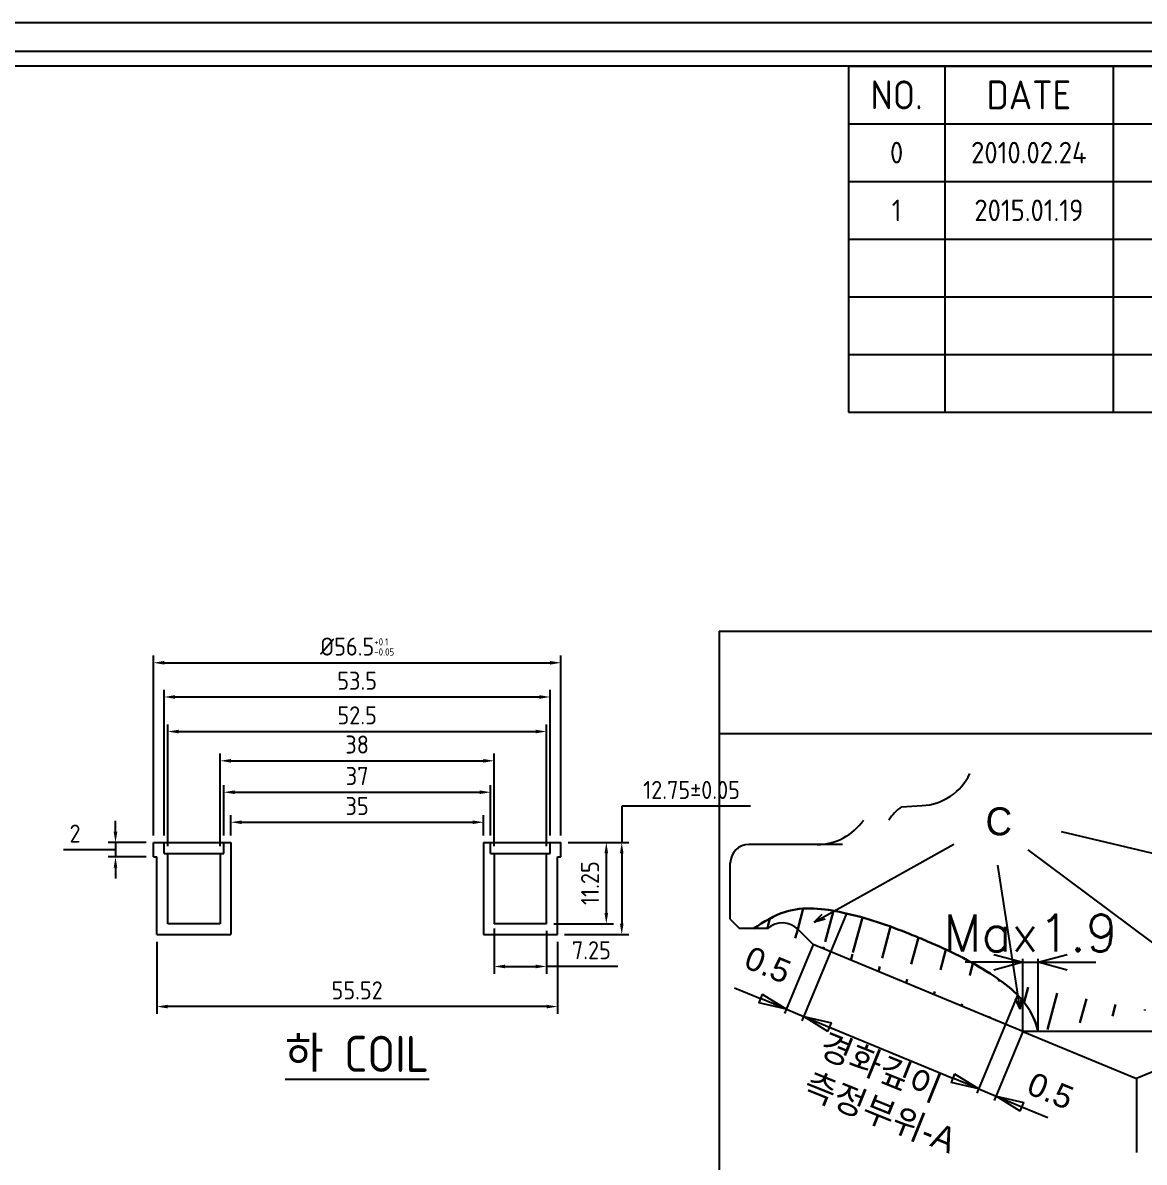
# Model space of a CAD drawing. Header units: inches. Extents: x 0 to 3212, y -602 to 1112.
# Drawn here: x 526.2 to 681.7, y 416 to 574 of the extents above; entities that cross this region are included whole.
import ezdxf

# ---------------------------------------------------------------- set-up
doc = ezdxf.new("R2010")
doc.units = ezdxf.units.IN
for name, color, linetype in [('DIM', 2, 'Continuous'), ('도면', 3, 'Continuous'), ('도면 표제', 7, 'Continuous')]:
    doc.layers.add(name, color=color, linetype=linetype)
doc.layers.add('sensor', color=51, linetype='Continuous', lineweight=30)
doc.styles.add('ISOCP', font='isocp.shx')
doc.styles.add('ROMANS', font='ROMANS.shx')
doc.styles.get("Standard").update_dxf_attribs({"font": 'arial.ttf'})
doc.dimstyles.new('1배', dxfattribs={"dimtxt": 4, "dimasz": 4, "dimexe": 0.5, "dimexo": 0, "dimgap": 1.5, "dimtad": 1, "dimtoh": 1, "dimdec": 3, "dimzin": 9, "dimdsep": 46, "dimtxsty": 'ROMANS', "dimblk": 'OPEN30', "dimcen": 0, "dimadec": 0, "dimazin": 0, "dimtp": 0.025, "dimtm": 0.025000000025, "dimtfac": 0.7, "dimtdec": 3, "dimtmove": 1, "dimatfit": 3, "dimldrblk": 'OPEN30', "dimfxl": 1, "dimtolj": 1, "dimtzin": 9, "dimarcsym": 0})
doc.dimstyles.new('ILJINGLOBAL', dxfattribs={"dimtxt": 2.5, "dimasz": 1.5, "dimexe": 1, "dimexo": 1, "dimgap": 1, "dimtad": 1, "dimtoh": 1, "dimzin": 9, "dimdsep": 46, "dimtxsty": 'ISOCP', "dimcen": 0, "dimclrd": 1, "dimclre": 1, "dimclrt": 2, "dimazin": 2, "dimtm": 1e-09, "dimtfac": 1, "dimtofl": 0, "dimtmove": 1, "dimatfit": 3, "dimfxl": 1, "dimtolj": 1, "dimtzin": 0, "dimarcsym": 0})

# ---------------------------------------------------------------- blocks, each defined once
blk = doc.blocks.new('*T73')
at = {"layer": '도면 표제', "color": 0, "linetype": 'ByBlock', "lineweight": -2}
for p, q in [((0, 0), (173.3333333333335, 0)), ((0, 0), (0, -48)), ((13.33333333333337, 0), (13.33333333333337, -48)), ((36.66666666666674, 0), (36.66666666666674, -48)), ((120.0000000000001, 0), (120.0000000000001, -48)), ((146.6666666666667, 0), (146.6666666666667, -48)), ((160.0000000000001, 0), (160.0000000000001, -48)), ((173.3333333333335, 0), (173.3333333333335, -48)), ((0, -8), (173.3333333333335, -8)), ((0, -16), (173.3333333333335, -16)), ((0, -24), (173.3333333333335, -24)), ((0, -32), (173.3333333333335, -32)), ((0, -40), (173.3333333333335, -40)), ((0, -48), (173.3333333333335, -48))]:
    blk.add_line(p, q, dxfattribs=at)
at = {"layer": '도면 표제', "color": 0, "char_height": 3.999999999999999, "attachment_point": 5, "style": 'ISOCP'}
for s, insert, width in [('NO.', (6.666666666666629, -4), 11.33333333333333), ('DATE', (25.00000000000011, -4), 21.33333333333333), ('REVISIONS', (78.33333333333337, -4), 81.33333333333331), ('E.O.NO.', (133.3333333333335, -4), 24.66666666666666), ('DR', (153.3333333333335, -4), 11.33333333333333), ('KR', (166.6666666666667, -4), 11.33333333333333)]:
    blk.add_mtext(s, dxfattribs=dict(at, insert=insert, width=width))
at = {"layer": '도면 표제', "color": 0, "char_height": 2.999999999999999, "attachment_point": 5}
for s, insert, width in [('{\\Fisocp,whgtxt|c129;0', (6.666666666666629, -12), 11.33333333333333), ('{\\Fisocp,whgtxt|c129;2010.02.24}', (25.00000000000011, -12), 21.33333333333333), ('{\\Fisocp,whgtxt|c0;RELEASED}', (78.33333333333337, -12), 81.33333333333331), ('{\\Fisocp,whgtxt|c129;1', (6.666666666666629, -20), 11.33333333333333), ('{\\Fisocp,whgtxt|c129;2015.01.19}', (25.00000000000011, -20), 21.33333333333333), ('{\\Fisocp,whgtxt|c129;최종도면 UPDATE}', (78.33333333333337, -20), 81.33333333333331)]:
    blk.add_mtext(s, dxfattribs=dict(at, insert=insert, width=width))
blk = doc.blocks.new('*D93')
at = {"color": 1, "lineweight": -2, "transparency": 16777216}
for p, q in [((544.2939554309066, 461.3471489774322), (544.2939554309066, 486.2717734572935)), ((545.7939554309066, 485.2717734572935), (599.2964603167424, 485.2717734572935)), ((600.7964603167424, 461.3471489774306), (600.7964603167424, 486.2717734572935))]:
    blk.add_line(p, q, dxfattribs=at)
at = {"color": 1, "transparency": 16777216}
for points in [[(545.7939554309066, 485.5217734572935), (545.7939554309066, 485.0217734572935), (544.2939554309066, 485.2717734572935)], [(599.2964603167424, 485.5217734572935), (599.2964603167424, 485.0217734572935), (600.7964603167424, 485.2717734572935)]]:
    blk.add_solid(points, dxfattribs=at)
at = {"layer": 'Defpoints', "color": 0, "transparency": 16777216}
for p in [(600.7964603167424, 485.2717734572935), (544.2939554309066, 460.3471489774322), (600.7964603167424, 460.3471489774306)]:
    blk.add_point(p, dxfattribs=at)
at = {"color": 2, "transparency": 16777216, "insert": (572.5452078738244, 487.5217734572935), "char_height": 2.5, "attachment_point": 5, "style": 'ISOCP'}
blk.add_mtext('\\A1;%%c56.5{\\H1.000000;\\S+0.1^ -0.05;}', dxfattribs=at)
blk = doc.blocks.new('_Closed')
at = {"color": 0, "linetype": 'ByBlock', "lineweight": -2}
for p, q in [((-1, 0.1666666666666667), (0, 0)), ((-1, 0.1666666666666667), (-1, -0.1666666666666667)), ((0, 0), (-1, -0.1666666666666667)), ((0, 0), (-1, 0))]:
    blk.add_line(p, q, dxfattribs=at)
blk = doc.blocks.new('_Open30')
at = {"color": 0, "lineweight": -2}
for p, q in [((-1, 0.26794919), (0, 0)), ((0, 0), (-1, -0.26794919)), ((0, 0), (-1, 0))]:
    blk.add_line(p, q, dxfattribs=at)
blk = doc.blocks.new('*D194')
at = {"layer": 'Defpoints', "color": 0, "ltscale": 3, "transparency": 16777216}
for p in [(666.9743046748805, 443.7482968297397), (664.8317810257428, 434.1677097316704), (666.9743046748805, 434.1677097316704)]:
    blk.add_point(p, dxfattribs=at)
at = {"layer": 'DIM', "color": 0, "lineweight": -2, "ltscale": 3, "transparency": 16777216}
for p, q in [((664.8317810257428, 434.1677097316704), (664.8317810257428, 444.2482968297397)), ((666.9743046748805, 434.1677097316704), (666.9743046748805, 444.2482968297397)), ((660.8317810257428, 443.7482968297397), (656.8317810257428, 443.7482968297397)), ((664.8317810257428, 443.7482968297397), (666.9743046748805, 443.7482968297397)), ((670.9743046748805, 443.7482968297397), (674.9743046748805, 443.7482968297397))]:
    blk.add_line(p, q, dxfattribs=at)
at = {"layer": 'DIM', "color": 0, "lineweight": -2, "ltscale": 3, "transparency": 16777216, "xscale": 4, "yscale": 4, "zscale": 4}
blk.add_blockref('_Open30', (664.8317810257428, 443.7482968297397), dxfattribs=at)
at = {"layer": 'DIM', "color": 0, "lineweight": -2, "ltscale": 3, "transparency": 16777216, "xscale": 4, "yscale": 4, "zscale": 4, "rotation": 180}
blk.add_blockref('_Open30', (666.9743046748805, 443.7482968297397), dxfattribs=at)
at = {"layer": 'DIM', "color": 0, "ltscale": 3, "transparency": 16777216, "insert": (665.9030428503116, 447.8082968297397), "char_height": 4, "attachment_point": 5, "style": 'ROMANS'}
blk.add_mtext('\\A1;{\\H1.28x;Max1.9}', dxfattribs=at)
blk = doc.blocks.new('*D211')
at = {"color": 1, "lineweight": -2, "transparency": 16777216}
for p, q in [((555.0452078738247, 461.347148977432), (555.0452078738247, 464.1641872739206)), ((556.5452078738247, 463.1641872739206), (588.5452078738243, 463.1641872739206)), ((590.0452078738243, 461.3471489774306), (590.0452078738243, 464.1641872739206))]:
    blk.add_line(p, q, dxfattribs=at)
at = {"color": 1, "transparency": 16777216}
for points in [[(556.5452078738247, 463.4141872739206), (556.5452078738247, 462.9141872739206), (555.0452078738247, 463.1641872739206)], [(588.5452078738243, 463.4141872739206), (588.5452078738243, 462.9141872739206), (590.0452078738243, 463.1641872739206)]]:
    blk.add_solid(points, dxfattribs=at)
at = {"layer": 'Defpoints', "color": 0, "transparency": 16777216}
for p in [(590.0452078738243, 463.1641872739206), (555.0452078738247, 460.347148977432), (590.0452078738243, 460.3471489774306)]:
    blk.add_point(p, dxfattribs=at)
at = {"color": 2, "transparency": 16777216, "insert": (572.5452078738244, 465.4141872739206), "char_height": 2.5, "attachment_point": 5, "style": 'ISOCP'}
blk.add_mtext('\\A1;35', dxfattribs=at)
blk = doc.blocks.new('*D212')
at = {"color": 1, "lineweight": -2, "transparency": 16777216}
for p, q in [((554.0452078738247, 461.347148977432), (554.0452078738247, 468.3252041204083)), ((591.0452078738243, 461.347148977432), (591.0452078738243, 468.3252041204083)), ((555.5452078738247, 467.3252041204083), (589.5452078738243, 467.3252041204083))]:
    blk.add_line(p, q, dxfattribs=at)
at = {"color": 1, "transparency": 16777216}
for points in [[(555.5452078738247, 467.5752041204083), (555.5452078738247, 467.0752041204083), (554.0452078738247, 467.3252041204083)], [(589.5452078738243, 467.5752041204083), (589.5452078738243, 467.0752041204083), (591.0452078738243, 467.3252041204083)]]:
    blk.add_solid(points, dxfattribs=at)
at = {"layer": 'Defpoints', "color": 0, "transparency": 16777216}
for p in [(591.0452078738243, 467.3252041204083), (554.0452078738247, 460.347148977432), (591.0452078738243, 460.347148977432)]:
    blk.add_point(p, dxfattribs=at)
at = {"color": 2, "transparency": 16777216, "insert": (572.5452078738244, 469.5752041204083), "char_height": 2.5, "attachment_point": 5, "style": 'ISOCP'}
blk.add_mtext('\\A1;37', dxfattribs=at)
blk = doc.blocks.new('*D213')
at = {"color": 1, "lineweight": -2, "transparency": 16777216}
for p, q in [((553.5452078738248, 459.8471489774306), (553.5452078738248, 472.6849556859676)), ((591.5452078738239, 459.8471489774306), (591.5452078738239, 472.6849556859676)), ((555.0452078738248, 471.6849556859676), (590.0452078738239, 471.6849556859676))]:
    blk.add_line(p, q, dxfattribs=at)
at = {"color": 1, "transparency": 16777216}
for points in [[(555.0452078738248, 471.9349556859676), (555.0452078738248, 471.4349556859676), (553.5452078738248, 471.6849556859676)], [(590.0452078738239, 471.9349556859676), (590.0452078738239, 471.4349556859676), (591.5452078738239, 471.6849556859676)]]:
    blk.add_solid(points, dxfattribs=at)
at = {"layer": 'Defpoints', "color": 0, "transparency": 16777216}
for p in [(591.5452078738239, 471.6849556859676), (553.5452078738248, 458.8471489774306), (591.5452078738239, 458.8471489774306)]:
    blk.add_point(p, dxfattribs=at)
at = {"color": 2, "transparency": 16777216, "insert": (572.5452078738243, 473.9349556859676), "char_height": 2.5, "attachment_point": 5, "style": 'ISOCP'}
blk.add_mtext('\\A1;38', dxfattribs=at)
blk = doc.blocks.new('*D214')
at = {"color": 1, "lineweight": -2, "transparency": 16777216}
for p, q in [((546.2939554309048, 459.8471489774306), (546.2939554309048, 476.7379433024921)), ((547.7939554309048, 475.7379433024921), (597.2964603167421, 475.7379433024921)), ((598.7964603167421, 459.8471489774322), (598.7964603167421, 476.7379433024921))]:
    blk.add_line(p, q, dxfattribs=at)
at = {"color": 1, "transparency": 16777216}
for points in [[(547.7939554309048, 475.9879433024921), (547.7939554309048, 475.4879433024921), (546.2939554309048, 475.7379433024921)], [(597.2964603167421, 475.9879433024921), (597.2964603167421, 475.4879433024921), (598.7964603167421, 475.7379433024921)]]:
    blk.add_solid(points, dxfattribs=at)
at = {"layer": 'Defpoints', "color": 0, "transparency": 16777216}
for p in [(598.7964603167421, 475.7379433024921), (546.2939554309048, 458.8471489774306), (598.7964603167421, 458.8471489774322)]:
    blk.add_point(p, dxfattribs=at)
at = {"color": 2, "transparency": 16777216, "insert": (572.5452078738235, 477.9881893654842), "char_height": 2.5, "attachment_point": 5, "style": 'ISOCP'}
blk.add_mtext('\\A1;52.5', dxfattribs=at)
blk = doc.blocks.new('*D215')
at = {"color": 1, "lineweight": -2, "transparency": 16777216}
for p, q in [((545.7939554309048, 461.3471489774324), (545.7939554309048, 481.5303545365229)), ((547.2939554309048, 480.5303545365229), (597.7964603167421, 480.5303545365229)), ((599.2964603167421, 461.3471489774325), (599.2964603167421, 481.5303545365229))]:
    blk.add_line(p, q, dxfattribs=at)
at = {"color": 1, "transparency": 16777216}
for points in [[(547.2939554309048, 480.7803545365229), (547.2939554309048, 480.2803545365229), (545.7939554309048, 480.5303545365229)], [(597.7964603167421, 480.7803545365229), (597.7964603167421, 480.2803545365229), (599.2964603167421, 480.5303545365229)]]:
    blk.add_solid(points, dxfattribs=at)
at = {"layer": 'Defpoints', "color": 0, "transparency": 16777216}
for p in [(599.2964603167421, 480.5303545365229), (545.7939554309048, 460.3471489774324), (599.2964603167421, 460.3471489774325)]:
    blk.add_point(p, dxfattribs=at)
at = {"color": 2, "transparency": 16777216, "insert": (572.5452078738235, 482.7803545365229), "char_height": 2.5, "attachment_point": 5, "style": 'ISOCP'}
blk.add_mtext('\\A1;53.5', dxfattribs=at)
blk = doc.blocks.new('*D216')
at = {"color": 1, "lineweight": -2, "transparency": 16777216}
for p, q in [((591.5452078738239, 448.4131323130659), (591.5452078738239, 442.1717150476771)), ((598.7964603167426, 448.0971489774322), (598.7964603167426, 442.1717150476771)), ((593.0452078738239, 443.1717150476771), (597.2964603167426, 443.1717150476771)), ((608.6933872221266, 443.1717150476771), (598.7964603167426, 443.1717150476771))]:
    blk.add_line(p, q, dxfattribs=at)
at = {"color": 1, "transparency": 16777216}
for points in [[(593.0452078738239, 443.4217150476771), (593.0452078738239, 442.9217150476771), (591.5452078738239, 443.1717150476771)], [(597.2964603167426, 443.4217150476771), (597.2964603167426, 442.9217150476771), (598.7964603167426, 443.1717150476771)]]:
    blk.add_solid(points, dxfattribs=at)
at = {"layer": 'Defpoints', "color": 0, "transparency": 16777216}
for p in [(591.5452078738239, 449.4131323130659), (598.7964603167426, 449.0971489774322), (598.7964603167426, 443.1717150476771)]:
    blk.add_point(p, dxfattribs=at)
at = {"color": 2, "transparency": 16777216, "insert": (605.0166105268299, 445.4219611106693), "char_height": 2.5, "attachment_point": 5, "style": 'ISOCP'}
blk.add_mtext('\\A1;7.25', dxfattribs=at)
blk = doc.blocks.new('*D217')
at = {"color": 1, "lineweight": -2, "transparency": 16777216}
for p, q in [((544.7839554309055, 446.5971489774323), (544.7839554309055, 436.6088952681579)), ((600.3064603167428, 446.5971489774322), (600.3064603167428, 436.6088952681579)), ((598.8064603167428, 437.6088952681579), (546.2839554309055, 437.6088952681579))]:
    blk.add_line(p, q, dxfattribs=at)
at = {"color": 1, "transparency": 16777216}
for points in [[(546.2839554309055, 437.8588952681579), (546.2839554309055, 437.3588952681579), (544.7839554309055, 437.6088952681579)], [(598.8064603167428, 437.8588952681579), (598.8064603167428, 437.3588952681579), (600.3064603167428, 437.6088952681579)]]:
    blk.add_solid(points, dxfattribs=at)
at = {"layer": 'Defpoints', "color": 0, "transparency": 16777216}
for p in [(544.7839554309055, 447.5971489774323), (600.3064603167428, 447.5971489774322), (544.7839554309055, 437.6088952681579)]:
    blk.add_point(p, dxfattribs=at)
at = {"color": 2, "transparency": 16777216, "insert": (572.5452078738242, 439.8591413311501), "char_height": 2.5, "attachment_point": 5, "style": 'ISOCP'}
blk.add_mtext('\\A1;55.52', dxfattribs=at)
blk = doc.blocks.new('*D218')
at = {"color": 1, "lineweight": -2, "transparency": 16777216}
for p, q in [((539.0425059518075, 461.8471489774322), (539.0425059518075, 463.3471489774322)), ((543.2939554309066, 460.3471489774322), (538.0425059518075, 460.3471489774322)), ((539.0425059518075, 460.3471489774322), (539.0425059518075, 458.3471489774324)), ((535.0420138258232, 459.3471489774323), (531.8283819360595, 459.3471489774323)), ((539.0425059518075, 459.3471489774323), (535.0420138258232, 459.3471489774323)), ((543.2939554309066, 458.3471489774324), (538.0425059518075, 458.3471489774324)), ((539.0425059518075, 456.8471489774324), (539.0425059518075, 455.3471489774324))]:
    blk.add_line(p, q, dxfattribs=at)
at = {"color": 1, "transparency": 16777216}
for points in [[(538.7925059518075, 461.8471489774322), (539.2925059518075, 461.8471489774322), (539.0425059518075, 460.3471489774322)], [(538.7925059518075, 456.8471489774324), (539.2925059518075, 456.8471489774324), (539.0425059518075, 458.3471489774324)]]:
    blk.add_solid(points, dxfattribs=at)
at = {"layer": 'Defpoints', "color": 0, "transparency": 16777216}
for p in [(544.2939554309066, 460.3471489774322), (539.0425059518075, 458.3471489774324), (544.2939554309066, 458.3471489774324)]:
    blk.add_point(p, dxfattribs=at)
at = {"color": 2, "transparency": 16777216, "insert": (533.4351978809412, 461.5973950404245), "char_height": 2.5, "attachment_point": 5, "style": 'ISOCP'}
blk.add_mtext('\\A1;2', dxfattribs=at)
blk = doc.blocks.new('*D219')
at = {"color": 1, "lineweight": -2, "transparency": 16777216}
for p, q in [((601.7964603167424, 460.3471489774306), (608.0858266193873, 460.3471489774306)), ((607.0858266193873, 458.8471489774306), (607.0858266193873, 450.5971489774322)), ((599.7964603167426, 449.0971489774322), (608.0858266193873, 449.0971489774322))]:
    blk.add_line(p, q, dxfattribs=at)
at = {"color": 1, "transparency": 16777216}
for points in [[(606.8358266193873, 458.8471489774306), (607.3358266193873, 458.8471489774306), (607.0858266193873, 460.3471489774306)], [(606.8358266193873, 450.5971489774322), (607.3358266193873, 450.5971489774322), (607.0858266193873, 449.0971489774322)]]:
    blk.add_solid(points, dxfattribs=at)
at = {"layer": 'Defpoints', "color": 0, "transparency": 16777216}
for p in [(600.7964603167424, 460.3471489774306), (598.7964603167426, 449.0971489774322), (607.0858266193873, 449.0971489774322)]:
    blk.add_point(p, dxfattribs=at)
at = {"color": 2, "transparency": 16777216, "insert": (604.835580556395, 454.7221489774315), "char_height": 2.5, "attachment_point": 5, "rotation": 90, "style": 'ISOCP'}
blk.add_mtext('\\A1;11.25', dxfattribs=at)
blk = doc.blocks.new('*D220')
at = {"color": 1, "lineweight": -2, "transparency": 16777216}
for p, q in [((627.0795314784118, 465.3925561733273), (609.2259780878185, 465.3925561733273)), ((609.2259780878185, 465.3925561733273), (609.2259780878185, 460.3471489774322)), ((601.7964603167424, 460.3471489774322), (610.2259780878185, 460.3471489774322)), ((609.2259780878185, 458.8471489774322), (609.2259780878185, 449.0971489774322)), ((601.3064603167428, 447.5971489774322), (610.2259780878185, 447.5971489774322))]:
    blk.add_line(p, q, dxfattribs=at)
at = {"color": 1, "transparency": 16777216}
for points in [[(608.9759780878185, 458.8471489774322), (609.4759780878185, 458.8471489774322), (609.2259780878185, 460.3471489774322)], [(608.9759780878185, 449.0971489774322), (609.4759780878185, 449.0971489774322), (609.2259780878185, 447.5971489774322)]]:
    blk.add_solid(points, dxfattribs=at)
at = {"layer": 'Defpoints', "color": 0, "transparency": 16777216}
for p in [(600.7964603167424, 460.3471489774322), (600.3064603167428, 447.5971489774322), (609.2259780878185, 447.5971489774322)]:
    blk.add_point(p, dxfattribs=at)
at = {"color": 2, "transparency": 16777216, "insert": (618.902754783115, 467.6428022363194), "char_height": 2.5, "attachment_point": 5, "style": 'ISOCP'}
blk.add_mtext('\\A1;12.75%%P0.05', dxfattribs=at)

msp = doc.modelspace()

# ---------------------------------------------------------------- hatches: boundary and pattern name
at = {"layer": 'sensor'}
h = msp.add_hatch(dxfattribs=at)
h.set_pattern_fill('ANSI31', color=256, scale=1.296, angle=30, style=0)
h.set_pattern_definition([(74.99999999999999, (-14469.14429525466, 3384.934091503403), (-3.974591590014257, 1.064988606787852), [])])
edge = h.paths.add_edge_path()
edge.add_spline(control_points=[(666.9743046748805, 434.1677097316676), (666.7375963227565, 435.0219621778585), (665.571182124611, 438.3543271170063), (659.8687703049287, 442.8602206969706), (654.214886044963, 445.565401390603), (650.8243307496992, 446.9914715263519), (650.4213849497643, 447.1591897329442)], knot_values=[0.9057094759149384, 0.9057094759149384, 0.9057094759149384, 0.9057094759149384, 1.925238505825772, 5.018898340328368, 8.777438396417875, 9.282850563748832, 9.282850563748832, 9.282850563748832, 9.282850563748832], degree=3, periodic=0)
edge.add_spline(control_points=[(627.5013729690469, 448.423709731677), (628.9294635601215, 449.3439947973309), (632.652348530322, 451.7430831049203), (640.7012445449833, 450.7996698238755), (646.6119960581415, 448.7146215363762), (650.0178645629309, 447.3255207585014), (650.4213849518088, 447.1591897320966)], knot_values=[0, 0, 0, 0, 1.925238505825772, 5.018898340328368, 8.777438396417875, 9.28285056385462, 9.28285056385462, 9.28285056385462, 9.28285056385462], degree=3, periodic=0)
edge.add_line((629.4298752625397, 448.423709731677), (625.5728706755541, 448.423709731677))
edge.add_arc((631.4872114820206, 446.0909097316733), 3.110399999999999, 45.00000000010129, 131.4096221090425)
edge.add_line((635.7723906756797, 446.2045004024174), (633.6865964142195, 448.2902946638758))
edge.add_line((664.8317739604496, 434.1677097316676), (635.7723906756797, 446.2045004024137))
edge.add_line((696.3702873909166, 434.1677097316676), (664.8317739604496, 434.1677097316676))
edge.add_line((696.3702873909166, 434.1677097316676), (725.4296706756865, 446.2045004024137))
edge.add_spline(control_points=[(694.2277566764748, 434.1676842340028), (694.4644666270248, 435.0219362372779), (695.6308870605313, 438.3542989938794), (701.3333073114078, 442.8601819037656), (706.9871966331626, 445.5653520181247), (710.3777545968184, 446.9914158096242), (710.7807007105727, 447.1591332622481)], knot_values=[0.9057094759149384, 0.9057094759149384, 0.9057094759149384, 0.9057094759149384, 1.925238505825772, 5.018898340328368, 8.777438396417875, 9.282850563748832, 9.282850563748832, 9.282850563748832, 9.282850563748832], degree=3, periodic=0)
edge.add_spline(control_points=[(733.7007150573551, 448.4236103741721), (732.2726261882741, 449.3438981120023), (728.549745707143, 451.7429933856681), (720.5008479272252, 450.7995951653236), (714.5900925126476, 448.7145579377327), (711.1842214086424, 447.3254635327537), (710.780700708539, 447.1591332613996)], knot_values=[0, 0, 0, 0, 1.925238505825772, 5.018898340328368, 8.777438396417875, 9.28285056385462, 9.28285056385462, 9.28285056385462, 9.28285056385462], degree=3, periodic=0)
edge.add_line((731.7721860888229, 448.4237097316725), (740.3955478810423, 448.4237097316725))
edge.add_arc((729.7148498693456, 446.0909097316733), 3.1104, 48.59037789095746, 134.9999999998987)
edge.add_line((725.4296706756865, 446.2045004024174), (727.5154649371467, 448.2902946638758))

# ---------------------------------------------------------------- linework, layer by layer
at = {"color": 0}
for p, q in [((622.7117055125979, 489.673126610998), (622.7117055125997, 321.9999999999995)), ((622.711705512598, 489.673126610998), (813.9999999999992, 489.6731266109985)), ((622.7117055125981, 475.4541102198646), (813.9999999999992, 475.4541102198648))]:
    msp.add_line(p, q, dxfattribs=at)
for p, q in [((648.0286666465723, 465.3223693354155), (650.8780421748048, 465.4716987792115)), ((544.2939554309066, 458.3471489774324), (544.2939554309066, 460.3471489774322)), ((544.2939554309066, 460.3471489774322), (555.0452078738247, 460.347148977432)), ((545.7939554309048, 458.8471489774306), (545.7939554309048, 460.3471489774324)), ((554.0452078738247, 458.8471489774308), (554.0452078738247, 460.3471489774308)), ((555.0452078738247, 460.347148977432), (555.0452078738247, 458.3694945769225)), ((590.0452078738243, 460.3471489774306), (590.0452078738239, 447.5971489774322)), ((590.0452078738243, 460.3471489774306), (600.7964603167424, 460.3471489774306)), ((591.0452078738243, 458.847148977432), (591.0452078738243, 460.347148977432)), ((599.2964603167421, 458.8471489774322), (599.2964603167421, 460.3471489774324)), ((600.7964603167424, 458.3471489774324), (600.7964603167424, 460.3471489774322)), ((639.8288706756681, 460.0877097316686), (626.868870675669, 460.0877097316686)), ((544.7839554309055, 447.5971489774322), (544.7839554309055, 458.3471489774304)), ((546.2939554309048, 449.0971489774322), (546.2939554309048, 458.8471489774306)), ((553.5452078738248, 458.8471489774308), (553.5452078738248, 449.0971489774322)), ((555.0452078738247, 458.3471489774304), (555.0452078738247, 447.5971489774322)), ((591.5452078738239, 458.847148977432), (591.5452078738239, 449.0971489774322)), ((598.7964603167426, 449.0971489774322), (598.7964603167421, 458.8471489774322)), ((600.3064603167428, 447.5971489774322), (600.3064603167423, 458.3471489774304)), ((624.2772758162796, 449.7193045909481), (624.2772758162824, 457.5415364136995)), ((553.5452078738251, 449.0971489774322), (546.2939554309048, 449.0971489774322)), ((598.7964603167426, 449.0971489774324), (591.5452078738242, 449.0971489774324)), ((624.2768706756721, 449.7197097315554), (625.5728706756669, 448.4237097315552)), ((544.7839554309055, 447.5971489774322), (555.0452078738247, 447.5971489774322)), ((590.0452078738239, 447.5971489774322), (600.3064603167428, 447.5971489774327)), ((629.4298752625397, 448.423709731677), (625.5728706755541, 448.423709731677)), ((635.7723906756797, 446.2045004024174), (633.6865964142195, 448.2902946638758)), ((664.8317739604496, 434.1677097316676), (635.7723906756797, 446.2045004024137)), ((696.3702873909166, 434.1677097316676), (664.8317739604496, 434.1677097316676))]:
    msp.add_line(p, q)
at = {"ltscale": 0.08}
for p, q in [((544.2939554309066, 458.3471489774304), (544.7839554309055, 458.3471489774304)), ((545.7939554309048, 458.8471489774306), (554.0452078738247, 458.8471489774306)), ((591.0452078738243, 458.847148977432), (599.2964603167421, 458.8471489774322)), ((600.3064603167422, 458.3471489774304), (600.7964603167422, 458.3471489774304))]:
    msp.add_line(p, q, dxfattribs=at)
for centre, radius, start, end in [((650.4710777790093, 473.2370420414597), 7.776, 273.0000000002144, 334.6059823618302), ((652.660258637941, 459.0762079841941), 7.776, 126.5573097621711, 145.5949324581679), ((636.3288706756681, 467.8637097316685), 7.776, 270, 325.5949324581679), ((631.4872114820206, 446.0909097316733), 3.110399999999999, 45.00000000010129, 131.4096221090425)]:
    msp.add_arc(centre, radius, start, end)
at = {"ltscale": 10}
msp.add_arc((626.868870675669, 457.4957097316681), 2.592, 90, 180, dxfattribs=at)
at = {"layer": 'DIM', "color": 8}
for p, q in [((640.3691236334231, 450.5287730417101), (634.2018453326015, 435.6396461248694)), ((635.7723906756797, 446.2045004024083), (631.8071495843357, 436.6315615815572)), ((624.8710412036595, 440.2059818886089), (628.46308482606, 438.718108703574)), ((664.1116461739799, 439.2023898728482), (658.4718371208143, 425.5866863675153)), ((632.0551284485006, 437.2302355186218), (634.44982419677, 436.2383200619377)), ((638.0418678191742, 434.7504468769082), (655.1277723625859, 427.6732334896358)), ((664.8317739604496, 434.1677097316631), (660.8665328690837, 424.5947709108284)), ((664.8317739604496, 434.1677097316676), (680.6010306756867, 427.6358697316716)), ((696.3702873909239, 434.1677097316676), (680.6010306756867, 427.6358697316716)), ((680.6010306756867, 427.6358697316716), (680.6010306756867, 417.3904116520032)), ((658.7198159849974, 426.1853603045809), (661.1145117332595, 425.1934448478921)), ((664.7065553556637, 423.7055716628572), (668.2985989780678, 422.2176984778205))]:
    msp.add_line(p, q, dxfattribs=at)
at = {"layer": 'sensor'}
for points, knots in [([(627.5013729690469, 448.423709731677), (628.9294635601215, 449.3439947973309), (632.652348530322, 451.7430831049203), (640.7012445449833, 450.7996698238755), (646.6119960581415, 448.7146215363762), (650.0178645629309, 447.3255207585014), (650.4213849518088, 447.1591897320966)], [0, 0, 0, 0, 1.925238505825772, 5.018898340328368, 8.777438396417875, 9.28285056385462, 9.28285056385462, 9.28285056385462, 9.28285056385462]), ([(666.9743046748805, 434.1677097316676), (666.7375963227565, 435.0219621778585), (665.571182124611, 438.3543271170063), (659.8687703049287, 442.8602206969706), (654.214886044963, 445.565401390603), (650.8243307496992, 446.9914715263519), (650.4213849497643, 447.1591897329442)], [0.9057094759149384, 0.9057094759149384, 0.9057094759149384, 0.9057094759149384, 1.925238505825772, 5.018898340328368, 8.777438396417875, 9.282850563748832, 9.282850563748832, 9.282850563748832, 9.282850563748832])]:
    msp.add_open_spline(points, degree=3, knots=knots, dxfattribs=at)
at = {"layer": '도면'}
for points in [[(820.0000000000001, 20), (820.0000000000001, 574), (20.00000000000011, 574), (20.00000000000011, 20)], [(816.0000000000001, 24), (816.0000000000001, 570), (24.00000000000011, 570), (24.00000000000011, 24)], [(814.0000000000001, 26), (814.0000000000001, 568), (26.00000000000011, 568), (26.00000000000011, 26)]]:
    msp.add_lwpolyline(points, close=True, dxfattribs=at)

# ---------------------------------------------------------------- block references
msp.add_blockref('*T73', (640.6666666666666, 568))
at = {"layer": 'DIM', "color": 8}
for p, xscale, yscale, zscale, rotation in [((632.0551284485006, 437.2302355186218), 3.888000000001667, 3.888000000001667, 3.888000000001667, 337.5000000000916), ((634.44982419677, 436.2383200619377), 3.888000000002015, 3.888000000002015, 3.888000000002015, 157.5000000000792), ((658.7198159849974, 426.1853603045854), 3.888000000003755, 3.888000000003755, 3.888000000003755, 337.5000000000173), ((661.1145117332595, 425.1934448478921), 3.888000000000394, 3.888000000000394, 3.888000000000394, 157.4999999999968)]:
    msp.add_blockref('_Closed', p, dxfattribs=dict(at, xscale=xscale, yscale=yscale, zscale=zscale, rotation=rotation))

# ---------------------------------------------------------------- texts
at = {"insert": (572.5452078738242, 433.5551549332654), "char_height": 5, "attachment_point": 2, "style": 'ISOCP'}
msp.add_mtext_dynamic_manual_height_columns('{\\Fisocp,whgtxt|c129;\\L하\\Fisocp|c129; COIL}', width=79.15890376232801, gutter_width=1, heights=[0], dxfattribs=at)
at = {"layer": 'DIM', "color": 4}
for p in [(625.964569207477, 443.1101744006817), (665.1585557322757, 425.6408717184756)]:
    msp.add_text('0.5', height=3.24, rotation=337.499999999992, dxfattribs=at).set_placement(p)
at = {"layer": 'DIM', "color": 4, "attachment_point": 1, "style": 'ROMANS'}
for s, insert, char_height, width, rotation in [('{\\fGulim|b0|i0|c129|p49;C}', (659.7115591863873, 465.2744586623674), 3.888, 8.290163688813085, 358.71737128688346), ('{\\fGulim|b0|i0|c129|p49;경화깊이\\P측정부위-A}', (637.6203709429279, 434.1512500054657), 3.5, 29.46535435732262, 338)]:
    msp.add_mtext(s, dxfattribs=dict(at, insert=insert, char_height=char_height, width=width, rotation=rotation))

# ---------------------------------------------------------------- dimensions: what is measured, and where the dimension line sits
dim = msp.add_linear_dim(base=(600.7964603167424, 485.2717734572935), p1=(544.2939554309066, 460.3471489774322), p2=(600.7964603167424, 460.3471489774306), text='%%c<>', dimstyle='ILJINGLOBAL', override={"dimtol": 1, "dimtp": 0.1, "dimtm": 0.05, "dimtfac": 0.4, "dimfxl": 0.5, "dimtfillclr": 1, "dimtzin": 8})
dim.commit()
dim.dimension.update_dxf_attribs({"geometry": '*D93', "text_midpoint": (572.5452078738244, 487.5217734572935)})
for base, p1, p2, picture, middle in [((599.2964603167421, 480.5303545365229), (545.7939554309048, 460.3471489774324), (599.2964603167421, 460.3471489774325), '*D215', (572.5452078738235, 482.7803545365229)), ((598.7964603167421, 475.7379433024921), (546.2939554309048, 458.8471489774306), (598.7964603167421, 458.8471489774322), '*D214', (572.5452078738235, 477.9881893654842)), ((591.5452078738239, 471.6849556859676), (553.5452078738248, 458.8471489774306), (591.5452078738239, 458.8471489774306), '*D213', (572.5452078738243, 473.9349556859676)), ((591.0452078738243, 467.3252041204083), (554.0452078738247, 460.347148977432), (591.0452078738243, 460.347148977432), '*D212', (572.5452078738244, 469.5752041204083)), ((590.0452078738243, 463.1641872739206), (555.0452078738247, 460.347148977432), (590.0452078738243, 460.3471489774306), '*D211', (572.5452078738244, 465.4141872739206)), ((544.7839554309055, 437.6088952681579), (600.3064603167428, 447.5971489774322), (544.7839554309055, 447.5971489774323), '*D217', (572.5452078738242, 439.8591413311501))]:
    dim = msp.add_linear_dim(base=base, p1=p1, p2=p2, dimstyle='ILJINGLOBAL', override={"dimfxl": 0.5, "dimtfillclr": 1})
    dim.commit()
    dim.dimension.update_dxf_attribs({"geometry": picture, "text_midpoint": middle})
dim = msp.add_linear_dim(base=(609.2259780878185, 447.5971489774322), p1=(600.7964603167424, 460.3471489774322), p2=(600.3064603167428, 447.5971489774322), angle=90, text='<>%%P0.05', dimstyle='ILJINGLOBAL', override={"dimfxl": 0.5, "dimtfillclr": 1})
dim.commit()
dim.dimension.update_dxf_attribs({"geometry": '*D220', "text_midpoint": (609.2259780878185, 465.3925561733273), "dimtype": 160})
for base, p1, p2, picture, middle in [((539.0425059518075, 458.3471489774324), (544.2939554309066, 460.3471489774322), (544.2939554309066, 458.3471489774324), '*D218', (534.0420138258231, 461.5973950404245)), ((607.0858266193873, 449.0971489774322), (600.7964603167424, 460.3471489774306), (598.7964603167426, 449.0971489774322), '*D219', (604.835580556395, 454.7221489774315))]:
    dim = msp.add_linear_dim(base=base, p1=p1, p2=p2, angle=90, dimstyle='ILJINGLOBAL', override={"dimfxl": 0.5, "dimtfillclr": 1})
    dim.commit()
    dim.dimension.update_dxf_attribs({"geometry": picture, "text_midpoint": middle})
dim = msp.add_linear_dim(base=(598.7964603167426, 443.1717150476771), p1=(591.5452078738239, 449.4131323130659), p2=(598.7964603167426, 449.0971489774322), dimstyle='ILJINGLOBAL', override={"dimfxl": 0.5, "dimtfillclr": 1})
dim.commit()
dim.dimension.update_dxf_attribs({"geometry": '*D216', "text_midpoint": (605.0166105268299, 444.9709292641215), "dimtype": 160})
at = {"layer": 'DIM', "ltscale": 3}
dim = msp.add_linear_dim(base=(666.9743046748805, 443.7482968297397), p1=(664.8317810257428, 434.1677097316704), p2=(666.9743046748805, 434.1677097316704), text='{\\H1.28x;Max1.9}', dimstyle='1배', dxfattribs=at)
dim.commit()
dim.dimension.update_dxf_attribs({"geometry": '*D194', "text_midpoint": (665.9030428503116, 443.7482968297397), "dimtype": 160})

# ---------------------------------------------------------------- leaders
at = {"layer": 'DIM'}
for points in [[(724.7394529235895, 448.8667965001139), (670.1931300651846, 461.8432670779464)], [(635.9206847439597, 449.3291480616979), (655.2874970273475, 460.1463919454534)], [(696.5226080175813, 436.1932435999722), (665.5731200903898, 459.3566614335502)], [(664.4401015387299, 437.2638431355833), (661.3797807067964, 457.2316135039953)]]:
    msp.add_leader(points, dimstyle='1배', override={"dimasz": 1.5, "dimgap": 1.5, "dimtad": 0}, dxfattribs=at)

doc.saveas('drawing.dxf')
